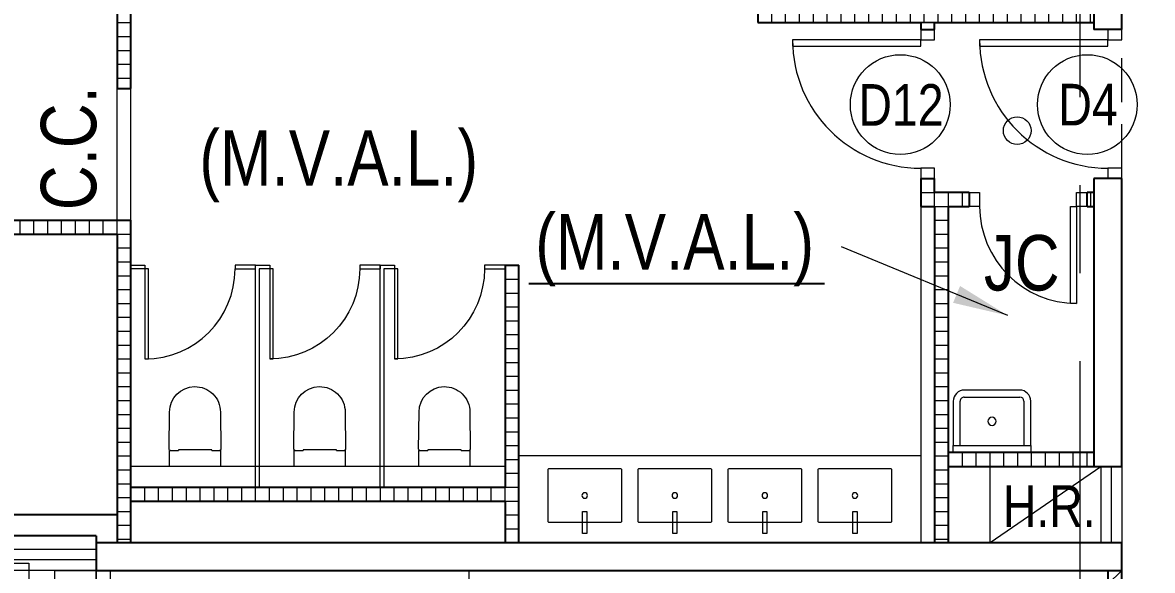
# Model space of a CAD drawing. Header units: millimetres. Extents: x 833576263 to 1668046980, y 817519639 to 1636103653.
# Drawn here: x 834017258 to 834025412, y 818105527 to 818109477 of the extents above; entities that cross this region are included whole.
import ezdxf
from ezdxf.enums import TextEntityAlignment as Align

# ---------------------------------------------------------------- set-up
doc = ezdxf.new("R2010")
doc.units = ezdxf.units.MM
doc.header["$LTSCALE"] = 100
doc.header["$MEASUREMENT"] = 0
doc.linetypes.add('R_P_Grid$0$CENTER', pattern=[50.8, 31.75, -6.35, 6.35, -6.35])
doc.linetypes.add('R_P_LG$0$HIDDEN2', pattern=[4.7625, 3.175, -1.5875])
doc.layers.add('C_DWG1002P00L0LGGBP$0$C_UNDERLINE OR FSI', color=7, linetype='Continuous', true_color=0xf56e7d)
for name, color, linetype, lineweight in [('R_P_Grid$0$RDA0251', 1, 'R_P_Grid$0$CENTER', 18), ('R_P_LG$0$RDA04011', 4, 'Continuous', 25), ('R_P_LG$0$RDA04031', 3, 'Continuous', 25), ('R_P_LG$0$RDA0506', 7, 'Continuous', 18), ('R_P_LG$0$RDA0621', 7, 'Continuous', 13), ('R_P_LG$0$RDA0624', 7, 'Continuous', 13), ('R_P_LG$0$RDA2141', 6, 'Continuous', 13), ('R_P_LG$0$RDA2202', 3, 'Continuous', 25), ('R_P_LG$0$RDA2203', 11, 'Continuous', 25), ('R_P_LG$0$RDA2301', 7, 'Continuous', 18), ('R_P_LG$0$RDA2401', 1, 'Continuous', 18), ('R_P_LG$0$RDA3151', 1, 'Continuous', 18), ('R_P_LG$0$RDA4701', 7, 'Continuous', 18), ('R_P_LG$0$RDA5802', 1, 'Continuous', 18), ('R_P_LG$0$RDA7401', 4, 'Continuous', 18)]:
    doc.layers.add(name, color=color, linetype=linetype, lineweight=lineweight)
doc.layers.add('R_P_LG$0$7-SANI', color=4, linetype='Continuous')
doc.layers.add('X-REF', color=7, linetype='Continuous')
doc.styles.add('R_P_LG$0$Arial', font='arial.ttf', dxfattribs={"width": 0.8})
doc.styles.add('R_P_LG$0$romans', font='arial.ttf', dxfattribs={"width": 0.8})
doc.dimstyles.new('R_P_LG$0$M_200LA', dxfattribs={"dimscale": 200, "dimtxt": 2.5, "dimasz": 2, "dimexe": 0.8, "dimexo": 0, "dimgap": 0.75, "dimtad": 1, "dimdec": 0, "dimrnd": 1, "dimzin": 12, "dimdsep": 46, "dimtxsty": 'R_P_LG$0$romans', "dimcen": 2, "dimdle": 1, "dimclrd": 7, "dimclre": 7, "dimclrt": 4, "dimaunit": 1, "dimadec": 3, "dimazin": 0, "dimtfac": 1, "dimtdec": 0, "dimtix": 1, "dimtmove": 2, "dimatfit": 3, "dimfxl": 1, "dimtolj": 1, "dimlwd": 18, "dimlwe": 18, "dimarcsym": 0})

# ---------------------------------------------------------------- blocks, each defined once
blk = doc.blocks.new('R_P_Grid')
at = {"layer": 'R_P_Grid$0$RDA0251'}
blk.add_line((834024890, 818027660), (834024890, 818124763.4), dxfattribs=at)
blk = doc.blocks.new('R_P_LG$0$P46A_Door-Passage-Single-Flush - 925 x 2500mm-4665392-LG_F _5_000 Mpd_')
at = {"layer": 'R_P_LG$0$RDA3151'}
for p, q in [((462.5, 956.4), (417.5, 956.4)), ((417.5, 956.4), (417.5, 31.3)), ((462.5, 31.3), (462.5, 956.4)), ((-462.5, 31.3), (-537.5, 31.3)), ((-537.5, 31.3), (-537.5, -68.6)), ((-462.5, -68.6), (-462.5, 31.3)), ((417.5, 31.3), (462.5, 31.3)), ((462.5, 31.3), (462.5, -68.6)), ((537.5, 31.3), (462.5, 31.3)), ((537.5, -68.6), (537.5, 31.3)), ((-537.5, -68.6), (-462.5, -68.6)), ((462.5, -68.6), (537.5, -68.6))]:
    blk.add_line(p, q, dxfattribs=at)
blk.add_arc((462.5, 31.3), 925, 90, 180, dxfattribs=at)
blk = doc.blocks.new('R_P_LG$0$P46A_Door-Passage-Single-Flush - 925 x 2500mm-4665396-LG_F _5_000 Mpd_')
at = {"layer": 'R_P_LG$0$RDA3151'}
for p, q in [((462.5, 956.4), (417.5, 956.4)), ((417.5, 956.4), (417.5, 31.3)), ((462.5, 31.3), (462.5, 956.4)), ((-462.5, 31.3), (-537.5, 31.3)), ((-537.5, 31.3), (-537.5, -68.6)), ((-462.5, -68.6), (-462.5, 31.3)), ((417.5, 31.3), (462.5, 31.3)), ((462.5, 31.3), (462.5, -68.6)), ((537.5, 31.3), (462.5, 31.3)), ((537.5, -68.6), (537.5, 31.3)), ((-537.5, -68.6), (-462.5, -68.6)), ((462.5, -68.6), (537.5, -68.6))]:
    blk.add_line(p, q, dxfattribs=at)
blk.add_arc((462.5, 31.3), 925, 90, 180, dxfattribs=at)
blk = doc.blocks.new('R_P_LG$0$D-700')
at = {"layer": 'R_P_LG$0$RDA3151'}
for points in [[(75, 100), (75, 800), (120, 800), (120, 100)], [(0, 100), (75, 100), (75, 0), (0, 0)], [(850, 100), (850, 0), (775, 0), (775, 100)]]:
    blk.add_lwpolyline(points, close=True, dxfattribs=at)
blk.add_arc((75, 100), 700, 0, 90, dxfattribs=at)
blk = doc.blocks.new('R_P_LG$0$P46A_Clean_Sink - P46A_Clean_Sink-V115-LG_F _5_000 Mpd_')
at = {"layer": 'R_P_LG$0$RDA7401'}
for p, q in [((-280, 0), (280, 0)), ((-280, -50), (-280, 0)), ((280, 0), (280, -50)), ((-280, -50), (-280, -370)), ((280, -50), (-280, -50)), ((-230, -370), (-230, -50)), ((230, -50), (230, -370)), ((280, -370), (280, -50)), ((200, -400), (-200, -400)), ((-200, -450), (200, -450))]:
    blk.add_line(p, q, dxfattribs=at)
for centre, radius, start, end in [((0, -225), 30, 0, 180), ((0, -225), 30, 180, 0), ((-200, -370), 80, 180, 270), ((-200, -370), 30, 180, 270), ((200, -370), 80, 270, 0), ((200, -370), 30, 270, 0)]:
    blk.add_arc(centre, radius, start, end, dxfattribs=at)
blk = doc.blocks.new('R_P_LG$0$P46A_Sanit_W_M_W_C - RDA_SANIT_W_M_W_C-1171572-LG_F _5_000 Mpd_')
at = {"layer": 'R_P_LG$0$RDA7401'}
for p, q in [((-183.9, 0), (-183.9, -115)), ((183.9, -115), (183.9, 0)), ((-186.3, -124.1), (-183.3, -391.8)), ((-183.9, -115), (-177.2, -115)), ((-178.6, -115), (-120.1, -115)), ((-120.1, -118.8), (-120.1, -115)), ((121.4, -118.8), (-120.1, -118.8)), ((121.4, -115), (181.4, -115)), ((121.4, -115), (121.4, -118.8)), ((177.2, -115), (183.9, -115)), ((183.3, -391.8), (186.3, -124.1))]:
    blk.add_line(p, q, dxfattribs=at)
for start, end in [(180, 269.09757), (269.09757, 0)]:
    blk.add_arc((0, -391.8), 183.3, start, end, dxfattribs=at)
for centre, start_param, end_param in [((-177.2, -124.1), 1.570796, 3.141593), ((177.2, -124.1), 0, 1.570796)]:
    blk.add_ellipse(centre, major_axis=(9.1, 0), ratio=1, start_param=start_param, end_param=end_param, dxfattribs=at)
blk = doc.blocks.new('R_P_LG$0$P46A_Sanit_Partition - 900 _W_  x 1600 _D_ x 2200 _H_ _ 650 x2050 _DOOR_-V95-LG_F _5_000 Mpd_')
at = {"layer": 'R_P_LG$0$RDA7401'}
for p, q in [((-28.4, -50), (-53.8, -50)), ((-53.8, -50), (-53.8, -1650)), ((-53.8, -50), (-28.4, -50)), ((-28.4, -1624.6), (-28.4, -50)), ((-28.4, -50), (846.2, -50)), ((47.8, -974.6), (73.2, -974.6)), ((47.8, -1624.6), (47.8, -974.6)), ((73.2, -974.6), (73.2, -1624.6)), ((47.8, -1624.6), (-28.4, -1624.6)), ((73.2, -1624.6), (47.8, -1624.6)), ((47.8, -1650), (47.8, -1624.6)), ((697.8, -1624.6), (846.2, -1624.6)), ((697.8, -1650), (697.8, -1624.6)), ((846.2, -1650), (846.2, -1624.6)), ((-53.8, -1650), (47.8, -1650)), ((846.2, -1650), (697.8, -1650))]:
    blk.add_line(p, q, dxfattribs=at)
blk.add_arc((47.8, -1624.6), 650, 0, 90, dxfattribs=at)
blk = doc.blocks.new('R_P_LG$0$A$C2DDB0328')
at = {"layer": 'R_P_LG$0$RDA3151'}
for points in [[(-839, -201.5), (-839, 51.5), (-586, 51.5), (-586, -201.5)], [(-100, 0), (0, 0), (0, -75), (-100, -75)], [(-100, -75), (-1325, -75), (-1325, -120), (-100, -120)], [(-839, -2651.5), (-839, -2398.5), (-586, -2398.5), (-586, -2651.5)], [(-100, -2525), (-1325, -2525), (-1325, -2480), (-100, -2480)], [(-100, -2600), (-100, -2525), (0, -2525), (0, -2600)]]:
    blk.add_lwpolyline(points, close=True, dxfattribs=at)
for centre, start, end in [((-100, -75), 180, 270), ((-100, -2525), 90, 180)]:
    blk.add_arc(centre, 1225, start, end, dxfattribs=at)
blk = doc.blocks.new('R_P_LG$0$F-2')
at = {"layer": 'R_P_LG$0$RDA7401'}
blk.add_lwpolyline([(-15, -200), (15, -200), (15, -40), (-15, -40)], close=True, dxfattribs=at)
blk = doc.blocks.new('R_P_LG$0$WB-2')
at = {"layer": 'R_P_LG$0$RDA7401'}
blk.add_lwpolyline([(30, -265), (400, -265, 0.414214), (410, -255), (410, 255, 0.414214), (400, 265), (30, 265, 0.414214), (20, 255), (20, -255, 0.414214)], format="xyb", close=True, dxfattribs=at)
blk.add_circle((215, 0), 20, dxfattribs=at)
blk = doc.blocks.new('C_DWG1002P00L0LGGBP')
at = {"layer": 'C_DWG1002P00L0LGGBP$0$C_UNDERLINE OR FSI'}
blk.add_line((834020910.5, 818107596.1), (834023044.8, 818107596.1), dxfattribs=at)
blk = doc.blocks.new('R_P_LG')
at = {"layer": 'R_P_LG$0$RDA0621'}
h = blk.add_hatch(dxfattribs=at)
h.set_pattern_fill('_USER', color=256, scale=100, double=1, pattern_type=0)
h.set_pattern_definition([(0, (834022565, 818109476.7), (0, 100), []), (90, (834022565, 818109476.7), (-100, 6e-15), [])])
h.paths.add_polyline_path([(834024990, 818109676.7), (834023440, 818109676.7), (834023440, 818109576.7), (834022665, 818109576.7), (834022665, 818111640.2786), (834022565, 818111640.2786), (834022565, 818109476.7), (834023740, 818109476.7), (834023840, 818109476.7), (834024990, 818109476.7)])
h = blk.add_hatch(dxfattribs=at)
h.set_pattern_fill('_USER', color=256, scale=100, double=1, pattern_type=0)
h.set_pattern_definition([(0, (834018040, 818111176.7), (0, 100), []), (90, (834018040, 818111176.7), (-100, 6e-15), [])])
h.paths.add_polyline_path([(834017940, 818109001.7), (834018040, 818109001.7), (834018040, 818111076.7), (834022565, 818111076.7), (834022565, 818111176.7), (834018040, 818111176.7), (834018040, 818111551.7), (834017940, 818111551.7)])
h = blk.add_hatch(dxfattribs=at)
h.set_pattern_fill('_USER', color=256, scale=100, double=1, pattern_type=0)
h.set_pattern_definition([(0, (834017940, 818107951.7), (0, 100), []), (90, (834017940, 818107951.7), (-100, 6e-15), [])])
h.paths.add_polyline_path([(834018040, 818108051.7), (834016440, 818108051.7), (834016440, 818108951.7), (834016340, 818108951.7), (834016340, 818107951.7), (834017940, 818107951.7), (834017940, 818105826.7), (834017940, 818105826.7), (834017940, 818105726.7), (834018040, 818105726.7)])
h = blk.add_hatch(dxfattribs=at)
h.set_pattern_fill('_USER', color=256, scale=100, double=1, pattern_type=0)
h.set_pattern_definition([(0, (834023840, 818108151.7), (0, 100), []), (90, (834023840, 818108151.7), (-100, 6e-15), [])])
h.paths.add_polyline_path([(834023840, 818108351.7), (834023740, 818108351.7), (834023740, 818108151.7), (834023840, 818108151.7), (834023840, 818105726.7), (834023940, 818105726.7), (834023940, 818106276.7), (834023940, 818106376.7), (834023940, 818108151.7), (834024090, 818108151.7), (834024090, 818108251.7), (834023840, 818108251.7)])
h = blk.add_hatch(dxfattribs=at)
h.set_pattern_fill('_USER', color=256, scale=100, double=1, pattern_type=0)
h.set_pattern_definition([(0, (834020740, 818106126.7), (0, 100), []), (90, (834020740, 818106126.7), (-100, 6e-15), [])])
h.paths.add_polyline_path([(834020840, 818107726.7), (834020740, 818107726.7), (834020740, 818106126.7), (834018040, 818106126.7), (834018040, 818106026.7), (834020740, 818106026.7), (834020740, 818105726.7), (834020840, 818105726.7)])
h = blk.add_hatch(dxfattribs=at)
h.set_pattern_fill('_USER', color=256, scale=100, double=1, pattern_type=0)
h.set_pattern_definition([(0, (834023940, 818106276.7), (0, 100), []), (90, (834023940, 818106276.7), (-100, 6e-15), [])])
h.paths.add_polyline_path([(834023940, 818106376.7), (834024990, 818106376.7), (834024990, 818106276.7), (834023940, 818106276.7)])
h = blk.add_hatch(dxfattribs=at)
h.set_pattern_fill('_USER', color=256, scale=141.4, angle=45, double=1, pattern_type=0)
h.set_pattern_definition([(45, (834025190, 818105526.7), (-99.985, 99.985), []), (135, (834025190, 818105526.7), (-99.985, -99.985), [])])
h.paths.add_polyline_path([(834025190, 818105526.7), (834025090, 818105526.7), (834025090, 818105201.7), (834025190, 818105201.7)])
at = {"layer": 'R_P_LG$0$RDA0624', "lineweight": 18}
h = blk.add_hatch(dxfattribs=at)
h.set_pattern_fill('DOTS', color=4, scale=90, angle=45, style=0)
h.set_pattern_definition([(45, (0, 0), (-50.513940681, 151.541822043), [0, -142.875])])
edge = h.paths.add_edge_path()
edge.add_arc((834065390, 818020126.7), 13000, 75, 90)
edge.add_line((834065390, 818033126.7), (833989233.5977, 818033126.7))
edge.add_arc((833989233.5977, 818040126.7), 7000, 227.47847394, 269.99999999, ccw=False)
edge.add_line((833984502.5276, 818034967.5358), (833978583.9299, 818040395.0234))
edge.add_arc((833983315, 818045554.1877), 7000, 180, 227.47847394, ccw=False)
edge.add_line((833976315, 818045554.1877), (833976315, 818098726.7))
edge.add_arc((833983314.9761, 818098726.7099), 6999.9761, 115.841715, 180.00008101, ccw=False)
edge.add_line((833980263.7812, 818105026.7), (834002230.1033, 818105026.7))
edge.add_line((834002230.1033, 818105026.7), (834002230.4132, 818116699.7))
edge.add_line((834002230.4132, 818116699.7), (833958315, 818116699.7))
edge.add_line((833958315, 818116699.7), (833958315, 818110699.7))
edge.add_line((833958315, 818110699.7), (833963315, 818110699.7))
edge.add_arc((833963315, 818103699.7), 7000, 0, 90, ccw=False)
edge.add_line((833970315, 818103699.7), (833970315, 818045554.1877))
edge.add_arc((833983315, 818045554.1877), 13000, 180, 227.47847393)
edge.add_line((833974528.727, 818035972.8826), (833980447.3247, 818030545.395))
edge.add_arc((833989233.5977, 818040126.7), 13000, 227.47847393, 270)
edge.add_line((833989233.5977, 818027126.7), (834065245.1822, 818027126.7))
edge.add_arc((834065245.1822, 818019026.7), 8100, 75, 90, ccw=False)
edge.add_line((834067341.6165, 818026850.6992), (834090782.7579, 818020569.6643))
edge.add_arc((834094147.4055, 818033126.7), 13000, 255, 270)
edge.add_line((834094147.4055, 818020126.7), (834118759.2741, 818020126.7))
edge.add_arc((834118759.2741, 818033126.7), 13000, 270, 282.26165437)
edge.add_line((834121520.1679, 818020423.257), (834124956.9903, 818021170.1963))
edge.add_arc((834126677.2395, 818013254.9741), 8100, 20.44433993, 102.26165437, ccw=False)
edge.add_arc((834190761.1764, 818035930.696), 59878.7776, 183.670517332, 199.356395537, ccw=False)
edge.add_line((834131005.2286, 818032097.3284), (834127870.7181, 818029996.4247))
edge.add_line((834127870.7181, 818029996.4247), (834126362.9837, 818029715.8154))
edge.add_arc((834117071.8823, 818047426.7), 20000, 270, 297.68143099, ccw=False)
edge.add_line((834117071.8823, 818027426.7), (834089164.0869, 818027426.7))
edge.add_arc((834089164.0869, 818033426.7), 6000, 255.00000001, 270, ccw=False)
edge.add_line((834087611.1726, 818027631.1451), (834068754.6476, 818032683.7357))
at = {"layer": 'R_P_LG$0$RDA0506'}
for centre in [(834023592.1947, 818108885.4468), (834024942.1947, 818108885.4468)]:
    blk.add_circle(centre, 360, dxfattribs=at)
at = {"layer": 'R_P_LG$0$RDA0621'}
for p, q in [((834023840, 818109476.7), (834023740, 818109476.7)), ((834024965, 818108251.7), (834024965, 818108151.7))]:
    blk.add_line(p, q, dxfattribs=at)
at = {"layer": 'R_P_LG$0$RDA2141'}
for p, q in [((834017790, 818105676.7), (834013190, 818105676.7)), ((834017790, 818105601.7), (834013190, 818105601.7)), ((834017790, 818105526.7), (834013190, 818105526.7))]:
    blk.add_line(p, q, dxfattribs=at)
at = {"layer": 'R_P_LG$0$RDA2202'}
for p, q in [((834024990, 818110801.7), (834024990, 818109426.7)), ((834025190, 818109426.7), (834025190, 818110801.7)), ((834025190, 818109426.7), (834024990, 818109426.7)), ((834025190, 818108351.7), (834024990, 818108351.7)), ((834024990, 818108351.7), (834024990, 818106276.7)), ((834025190, 818106276.7), (834025190, 818108351.7)), ((834024990, 818106276.7), (834025190, 818106276.7)), ((834017940, 818105926.7), (834013040, 818105926.7)), ((834017940, 818105926.7), (834017940, 818105726.7)), ((834017940, 818105826.7), (834017940, 818105726.7)), ((834017790, 818105776.7), (834013190, 818105776.7)), ((834017790, 818105776.7), (834017790, 818105526.7)), ((834017790, 818105726.7), (834025190, 818105726.7)), ((834025190, 818105526.7), (834025190, 818105726.7)), ((834017790, 818105526.7), (834025190, 818105526.7))]:
    blk.add_line(p, q, dxfattribs=at)
at = {"layer": 'R_P_LG$0$RDA2203'}
for p, q in [((834022565, 818112101.7), (834022565, 818109476.7)), ((834017940, 818111551.7), (834017940, 818109001.7)), ((834018040, 818109001.7), (834018040, 818111076.7)), ((834022565, 818109476.7), (834023740, 818109476.7)), ((834023740, 818109476.7), (834023740, 818109426.7)), ((834023840, 818109426.7), (834023840, 818109476.7)), ((834023840, 818109476.7), (834024990, 818109476.7)), ((834023740, 818109426.7), (834023840, 818109426.7)), ((834017940, 818109001.7), (834018040, 818109001.7)), ((834023740, 818108351.7), (834023740, 818108151.7)), ((834023740, 818108351.7), (834023840, 818108351.7)), ((834023840, 818108251.7), (834023840, 818108351.7)), ((834024090, 818108251.7), (834023840, 818108251.7)), ((834024090, 818108251.7), (834024090, 818108151.7)), ((834024990, 818108251.7), (834024940, 818108251.7)), ((834024940, 818108151.7), (834024940, 818108251.7)), ((834023740, 818108151.7), (834023840, 818108151.7)), ((834023840, 818108151.7), (834023840, 818105726.7)), ((834023940, 818105726.7), (834023940, 818108151.7)), ((834023940, 818108151.7), (834024090, 818108151.7)), ((834024940, 818108151.7), (834024990, 818108151.7)), ((834016440, 818108051.7), (834018040, 818108051.7)), ((834018040, 818105726.7), (834018040, 818108051.7)), ((834016340, 818107951.7), (834017940, 818107951.7)), ((834017940, 818107951.7), (834017940, 818105726.7)), ((834020740, 818107726.7), (834020740, 818106126.7)), ((834020740, 818107726.7), (834020840, 818107726.7)), ((834020840, 818105726.7), (834020840, 818107726.7)), ((834024990, 818106376.7), (834023940, 818106376.7)), ((834023940, 818106276.7), (834024990, 818106276.7)), ((834018040, 818106126.7), (834020740, 818106126.7)), ((834018040, 818106026.7), (834020740, 818106026.7)), ((834020740, 818106026.7), (834020740, 818105726.7)), ((834025090, 818105526.7), (834025090, 818105201.7)), ((834025190, 818105201.7), (834025190, 818105526.7))]:
    blk.add_line(p, q, dxfattribs=at)
at = {"layer": 'R_P_LG$0$RDA2301', "linetype": 'R_P_LG$0$HIDDEN2'}
blk.add_line((834025190, 818108426.7), (834025190, 818109351.7), dxfattribs=at)
at = {"layer": 'R_P_LG$0$RDA2301'}
for p, q in [((834017940, 818108051.7), (834017940, 818109001.7)), ((834018040, 818108051.7), (834018040, 818109001.7))]:
    blk.add_line(p, q, dxfattribs=at)
at = {"layer": 'R_P_LG$0$RDA2401'}
blk.add_line((834020480, 818102926.7), (834020480, 818105526.7), dxfattribs=at)
at = {"layer": 'R_P_LG$0$RDA3151'}
for p, q in [((834025040, 818106276.7), (834025040, 818105726.7)), ((834025115, 818106276.7), (834025115, 818105726.7)), ((834025190, 818106276.7), (834025190, 818105726.7))]:
    blk.add_line(p, q, dxfattribs=at)
blk.add_circle((834024435.9262, 818108697.6262), 100, dxfattribs=at)
at = {"layer": 'R_P_LG$0$RDA4701'}
blk.add_lwpolyline([(834017790, 818105526.7), (834017790, 818102926.7), (834005490, 818102926.7), (834005490, 818103226.7), (834017490, 818103226.7), (834017490, 818105526.7)], close=True, dxfattribs=at)
at = {"layer": 'R_P_LG$0$RDA5802'}
blk.add_line((834024240, 818105726.7), (834025040, 818106276.7), dxfattribs=at)
blk.add_lwpolyline([(834024240, 818106276.7), (834025040, 818106276.7), (834025040, 818105726.7), (834024240, 818105726.7)], close=True, dxfattribs=at)
at = {"layer": 'R_P_LG$0$RDA7401'}
for p, q in [((834023740, 818108151.7), (834023740, 818105726.7)), ((834018040, 818107726.7), (834018141.6, 818107726.7)), ((834018141.6, 818107701.3), (834018040, 818107701.3)), ((834018141.6, 818107726.7), (834018141.6, 818107701.3)), ((834018167, 818107701.3), (834018141.6, 818107701.3)), ((834018141.6, 818107701.3), (834018141.6, 818107051.3)), ((834018167, 818107051.3), (834018167, 818107701.3)), ((834018791.6, 818107726.7), (834018791.6, 818107701.3)), ((834018940, 818107726.7), (834018791.6, 818107726.7)), ((834018791.6, 818107701.3), (834018940, 818107701.3)), ((834018141.6, 818107051.3), (834018167, 818107051.3)), ((834023740, 818106351.7), (834020840, 818106351.7))]:
    blk.add_line(p, q, dxfattribs=at)
at = {"layer": 'R_P_LG$0$RDA7401', "color": 7, "lineweight": 18}
blk.add_line((834020740, 818106276.7), (834018040, 818106276.7), dxfattribs=at)
at = {"layer": 'R_P_LG$0$RDA7401'}
blk.add_arc((834018141.6, 818107701.3), 650, 270, 0, dxfattribs=at)
at = {"layer": 'R_P_LG$0$7-SANI', "xscale": -1}
for name, p, rotation in [('R_P_LG$0$WB-2', (834021315, 818105851.7), 270), ('R_P_LG$0$WB-2', (834021965, 818105851.7), 270), ('R_P_LG$0$WB-2', (834022615, 818105851.7), 270), ('R_P_LG$0$WB-2', (834023265, 818105851.7), 270), ('R_P_LG$0$F-2', (834021315, 818105751.7), 180), ('R_P_LG$0$F-2', (834021965, 818105751.7), 180), ('R_P_LG$0$F-2', (834022615, 818105751.7), 180), ('R_P_LG$0$F-2', (834023265, 818105751.7), 180)]:
    blk.add_blockref(name, p, dxfattribs=dict(at, rotation=rotation))
at = {"layer": 'R_P_LG$0$RDA3151'}
for name, p, rotation in [('R_P_LG$0$P46A_Door-Passage-Single-Flush - 925 x 2500mm-4665396-LG_F _5_000 Mpd_', (834023771.35, 818108889.2), 90), ('R_P_LG$0$P46A_Door-Passage-Single-Flush - 925 x 2500mm-4665392-LG_F _5_000 Mpd_', (834025121.35, 818108889.2), 90), ('R_P_LG$0$D-700', (834024940, 818108251.7), 180)]:
    blk.add_blockref(name, p, dxfattribs=dict(at, rotation=rotation))
blk.add_blockref('R_P_LG$0$A$C2DDB0328', (834017890, 818105526.7), dxfattribs=at)
at = {"layer": 'R_P_LG$0$RDA7401', "xscale": -1, "rotation": 180}
for name, p in [('R_P_LG$0$P46A_Sanit_Partition - 900 _W_  x 1600 _D_ x 2200 _H_ _ 650 x2050 _DOOR_-V95-LG_F _5_000 Mpd_', (834018993.7845, 818106076.7)), ('R_P_LG$0$P46A_Sanit_Partition - 900 _W_  x 1600 _D_ x 2200 _H_ _ 650 x2050 _DOOR_-V95-LG_F _5_000 Mpd_', (834019893.7845, 818106076.7)), ('R_P_LG$0$P46A_Sanit_W_M_W_C - RDA_SANIT_W_M_W_C-1171572-LG_F _5_000 Mpd_', (834018502.7, 818106276.7)), ('R_P_LG$0$P46A_Sanit_W_M_W_C - RDA_SANIT_W_M_W_C-1171572-LG_F _5_000 Mpd_', (834019402.7, 818106276.7)), ('R_P_LG$0$P46A_Sanit_W_M_W_C - RDA_SANIT_W_M_W_C-1171572-LG_F _5_000 Mpd_', (834020302.7, 818106276.7))]:
    blk.add_blockref(name, p, dxfattribs=at)
at = {"layer": 'R_P_LG$0$RDA7401', "rotation": 179.9999999999999}
blk.add_blockref('R_P_LG$0$P46A_Clean_Sink - P46A_Clean_Sink-V115-LG_F _5_000 Mpd_', (834024254.3375, 818106376.7), dxfattribs=at)
at = {"layer": 'R_P_LG$0$RDA04011', "style": 'R_P_LG$0$Arial', "width": 0.8}
blk.add_text('C.C.', height=400, rotation=90, dxfattribs=at).set_placement((834017790, 818108124.3544))
at = {"layer": 'R_P_LG$0$RDA04031', "color": 4, "style": 'R_P_LG$0$Arial', "width": 0.8}
for p in [(834018534, 818108301), (834020958.1341, 818107696.1344)]:
    blk.add_text('(M.V.A.L.)', height=400, dxfattribs=at).set_placement(p)
at = {"layer": 'R_P_LG$0$RDA04031', "color": 4, "lineweight": 25, "style": 'R_P_LG$0$Arial', "width": 0.8}
blk.add_text('JC', height=400, dxfattribs=at).set_placement((834024195.7601, 818107544.7499))
at = {"layer": 'R_P_LG$0$RDA0506', "color": 0, "lineweight": 15, "style": 'R_P_LG$0$romans', "width": 0.8}
for s, p in [('D12', (834023597.1947, 818108885.4468)), ('D4', (834024947.1947, 818108885.4468))]:
    blk.add_text(s, height=300, dxfattribs=at).set_placement(p, align=Align.MIDDLE)
at = {"layer": 'R_P_LG$0$RDA5802', "style": 'R_P_LG$0$romans', "width": 0.8}
blk.add_text('H.R.', height=300, rotation=0.00002732, dxfattribs=at).set_placement((834024667.4656, 818105990.2525), align=Align.MIDDLE)
at = {"layer": 'R_P_LG$0$RDA04031', "color": 4}
blk.add_leader([(834024368.1518, 818107364.106), (834023169.1122, 818107859.5756)], dimstyle='R_P_LG$0$M_200LA', override={"dimtad": 0}, dxfattribs=at)

msp = doc.modelspace()

# ---------------------------------------------------------------- block references
at = {"layer": 'X-REF'}
for name in ['R_P_LG', 'R_P_Grid', 'C_DWG1002P00L0LGGBP']:
    msp.add_blockref(name, (0, 0), dxfattribs=at)

doc.saveas('drawing.dxf')
